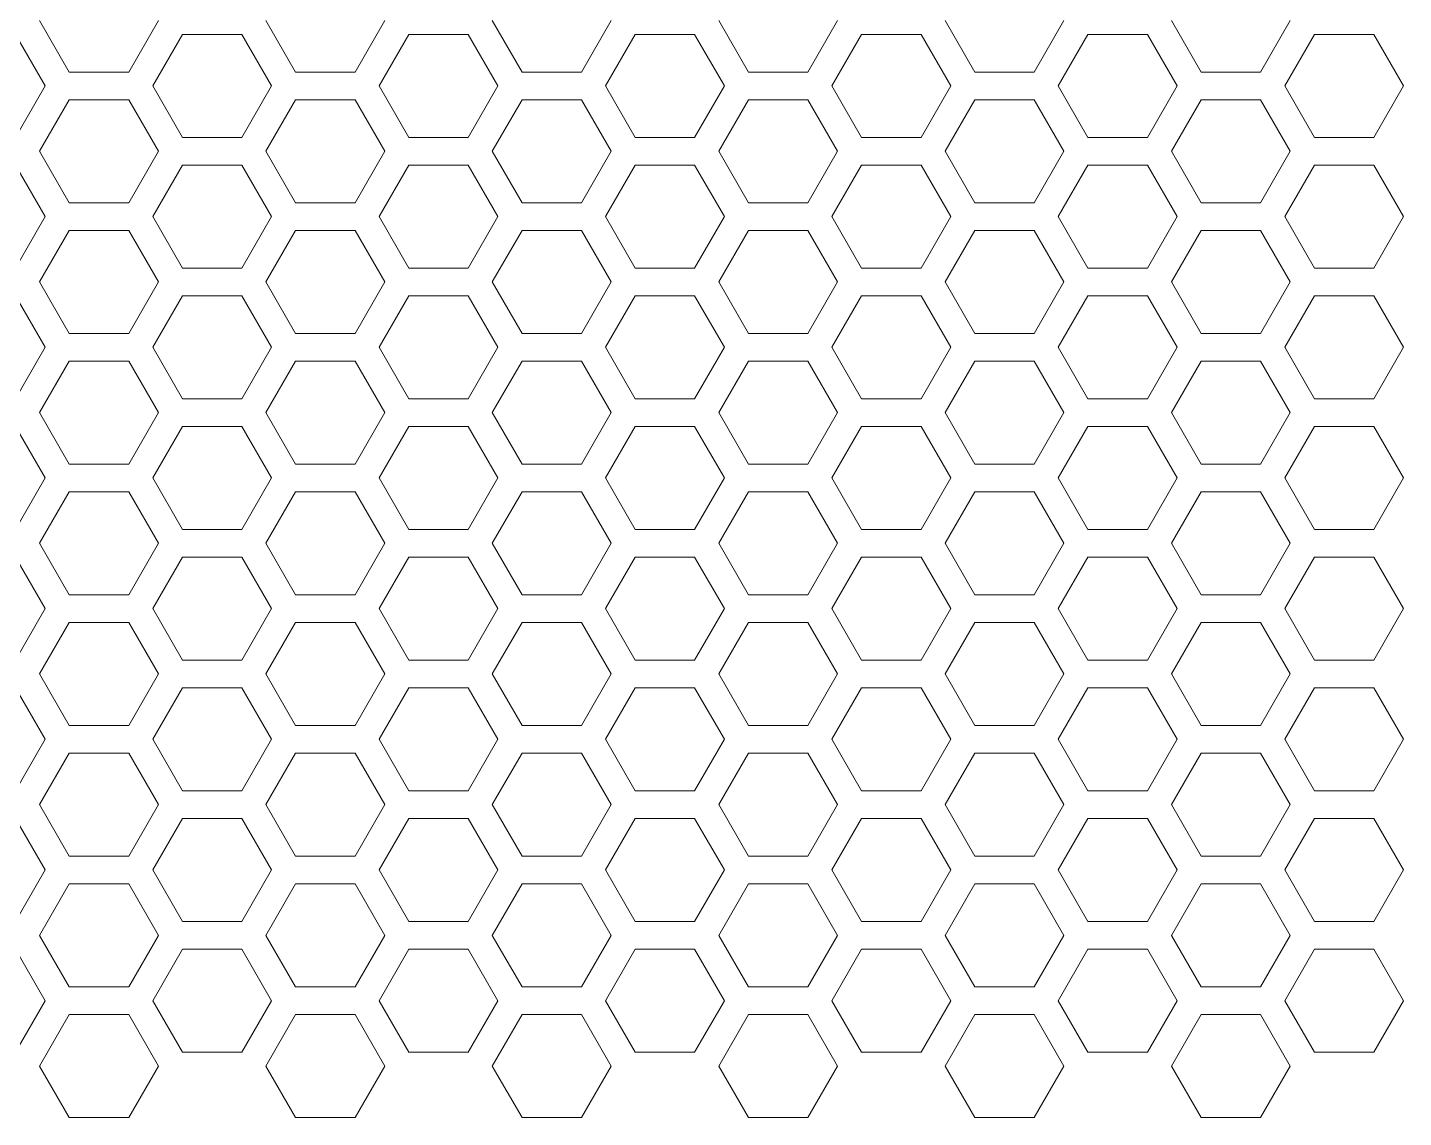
# Model space of a CAD drawing. Header units: millimetres. Extents: x 0 to 140, y -17 to 195.
# Drawn here: x 23.78 to 30.09, y 16.99 to 21.98 of the extents above; entities that cross this region are included whole.
import ezdxf

# ---------------------------------------------------------------- set-up
doc = ezdxf.new("R2010")
doc.units = ezdxf.units.MM
doc.layers.add('4203-42785_1_0', color=7, linetype='Continuous')

# ---------------------------------------------------------------- blocks, each defined once
blk = doc.blocks.new('a')
at = {"layer": '4203-42785_1_0', "color": 0, "linetype": 'ByBlock', "lineweight": 9}
for p, q in [((1511.6991, 361.3171), (1511.8058, 361.1322)), ((1512.0192, 361.1322), (1512.1259, 361.3171)), ((1512.5124, 361.3171), (1512.6191, 361.1322)), ((1512.8325, 361.1322), (1512.9393, 361.3171)), ((1513.3256, 361.3171), (1513.4323, 361.1322)), ((1513.6457, 361.1322), (1513.7524, 361.3171)), ((1514.1389, 361.3171), (1514.2456, 361.1322)), ((1514.459, 361.1322), (1514.5657, 361.3171)), ((1514.9521, 361.3171), (1515.0588, 361.1322)), ((1515.2723, 361.1322), (1515.379, 361.3171)), ((1515.7654, 361.3171), (1515.8721, 361.1322)), ((1516.0855, 361.1322), (1516.1923, 361.3171)), ((1511.7193, 361.0823), (1511.6126, 361.2672)), ((1512.2124, 361.2672), (1512.1057, 361.0823)), ((1512.4259, 361.2672), (1512.2124, 361.2672)), ((1512.5326, 361.0823), (1512.4259, 361.2672)), ((1513.0257, 361.2672), (1512.919, 361.0823)), ((1513.2391, 361.2672), (1513.0257, 361.2672)), ((1513.3458, 361.0823), (1513.2391, 361.2672)), ((1513.8389, 361.2672), (1513.7322, 361.0823)), ((1514.0523, 361.2672), (1513.8389, 361.2672)), ((1514.1591, 361.0823), (1514.0523, 361.2672)), ((1514.6522, 361.2672), (1514.5455, 361.0823)), ((1514.8656, 361.2672), (1514.6522, 361.2672)), ((1514.9724, 361.0823), (1514.8656, 361.2672)), ((1515.4655, 361.2672), (1515.3587, 361.0823)), ((1515.6789, 361.2672), (1515.4655, 361.2672)), ((1515.7856, 361.0823), (1515.6789, 361.2672)), ((1516.2788, 361.2672), (1516.1721, 361.0823)), ((1516.4922, 361.2672), (1516.2788, 361.2672)), ((1516.5989, 361.0823), (1516.4922, 361.2672)), ((1511.8058, 361.1322), (1512.0192, 361.1322)), ((1512.6191, 361.1322), (1512.8325, 361.1322)), ((1513.4323, 361.1322), (1513.6457, 361.1322)), ((1514.2456, 361.1322), (1514.459, 361.1322)), ((1515.0588, 361.1322), (1515.2723, 361.1322)), ((1515.8721, 361.1322), (1516.0855, 361.1322)), ((1511.6126, 360.8975), (1511.7193, 361.0823)), ((1512.1057, 361.0823), (1512.2124, 360.8975)), ((1512.4259, 360.8975), (1512.5326, 361.0823)), ((1512.919, 361.0823), (1513.0257, 360.8975)), ((1513.2391, 360.8975), (1513.3458, 361.0823)), ((1513.7322, 361.0823), (1513.8389, 360.8975)), ((1514.0523, 360.8975), (1514.1591, 361.0823)), ((1514.5455, 361.0823), (1514.6522, 360.8975)), ((1514.8656, 360.8975), (1514.9724, 361.0823)), ((1515.3587, 361.0823), (1515.4655, 360.8975)), ((1515.6789, 360.8975), (1515.7856, 361.0823)), ((1516.1721, 361.0823), (1516.2788, 360.8975)), ((1516.4922, 360.8975), (1516.5989, 361.0823)), ((1511.8058, 361.0324), (1511.6991, 360.8475)), ((1512.0192, 361.0324), (1511.8058, 361.0324)), ((1512.1259, 360.8475), (1512.0192, 361.0324)), ((1512.6191, 361.0324), (1512.5124, 360.8475)), ((1512.8325, 361.0324), (1512.6191, 361.0324)), ((1512.9393, 360.8475), (1512.8325, 361.0324)), ((1513.4323, 361.0324), (1513.3256, 360.8475)), ((1513.6457, 361.0324), (1513.4323, 361.0324)), ((1513.7524, 360.8475), (1513.6457, 361.0324)), ((1514.2456, 361.0324), (1514.1389, 360.8475)), ((1514.459, 361.0324), (1514.2456, 361.0324)), ((1514.5657, 360.8475), (1514.459, 361.0324)), ((1515.0588, 361.0324), (1514.9521, 360.8475)), ((1515.2723, 361.0324), (1515.0588, 361.0324)), ((1515.379, 360.8475), (1515.2723, 361.0324)), ((1515.8721, 361.0324), (1515.7654, 360.8475)), ((1516.0855, 361.0324), (1515.8721, 361.0324)), ((1516.1923, 360.8475), (1516.0855, 361.0324)), ((1512.2124, 360.8975), (1512.4259, 360.8975)), ((1513.0257, 360.8975), (1513.2391, 360.8975)), ((1513.8389, 360.8975), (1514.0523, 360.8975)), ((1514.6522, 360.8975), (1514.8656, 360.8975)), ((1515.4655, 360.8975), (1515.6789, 360.8975)), ((1516.2788, 360.8975), (1516.4922, 360.8975)), ((1511.6991, 360.8475), (1511.8058, 360.6627)), ((1512.0192, 360.6627), (1512.1259, 360.8475)), ((1512.5124, 360.8475), (1512.6191, 360.6627)), ((1512.8325, 360.6627), (1512.9393, 360.8475)), ((1513.3256, 360.8475), (1513.4323, 360.6627)), ((1513.6457, 360.6627), (1513.7524, 360.8475)), ((1514.1389, 360.8475), (1514.2456, 360.6627)), ((1514.459, 360.6627), (1514.5657, 360.8475)), ((1514.9521, 360.8475), (1515.0588, 360.6627)), ((1515.2723, 360.6627), (1515.379, 360.8475)), ((1515.7654, 360.8475), (1515.8721, 360.6627)), ((1516.0855, 360.6627), (1516.1923, 360.8475)), ((1511.7193, 360.6128), (1511.6126, 360.7976)), ((1512.2124, 360.7976), (1512.1057, 360.6128)), ((1512.4259, 360.7976), (1512.2124, 360.7976)), ((1512.5326, 360.6128), (1512.4259, 360.7976)), ((1513.0257, 360.7976), (1512.919, 360.6128)), ((1513.2391, 360.7976), (1513.0257, 360.7976)), ((1513.3458, 360.6128), (1513.2391, 360.7976)), ((1513.8389, 360.7976), (1513.7322, 360.6128)), ((1514.0523, 360.7976), (1513.8389, 360.7976)), ((1514.1591, 360.6128), (1514.0523, 360.7976)), ((1514.6522, 360.7976), (1514.5455, 360.6128)), ((1514.8656, 360.7976), (1514.6522, 360.7976)), ((1514.9724, 360.6128), (1514.8656, 360.7976)), ((1515.4655, 360.7976), (1515.3587, 360.6128)), ((1515.6789, 360.7976), (1515.4655, 360.7976)), ((1515.7856, 360.6128), (1515.6789, 360.7976)), ((1516.2788, 360.7976), (1516.1721, 360.6128)), ((1516.4922, 360.7976), (1516.2788, 360.7976)), ((1516.5989, 360.6128), (1516.4922, 360.7976)), ((1511.8058, 360.6627), (1512.0192, 360.6627)), ((1512.6191, 360.6627), (1512.8325, 360.6627)), ((1513.4323, 360.6627), (1513.6457, 360.6627)), ((1514.2456, 360.6627), (1514.459, 360.6627)), ((1515.0588, 360.6627), (1515.2723, 360.6627)), ((1515.8721, 360.6627), (1516.0855, 360.6627)), ((1511.6126, 360.4279), (1511.7193, 360.6128)), ((1512.1057, 360.6128), (1512.2124, 360.4279)), ((1512.4259, 360.4279), (1512.5326, 360.6128)), ((1512.919, 360.6128), (1513.0257, 360.4279)), ((1513.2391, 360.4279), (1513.3458, 360.6128)), ((1513.7322, 360.6128), (1513.8389, 360.4279)), ((1514.0523, 360.4279), (1514.1591, 360.6128)), ((1514.5455, 360.6128), (1514.6522, 360.4279)), ((1514.8656, 360.4279), (1514.9724, 360.6128)), ((1515.3587, 360.6128), (1515.4655, 360.4279)), ((1515.6789, 360.4279), (1515.7856, 360.6128)), ((1516.1721, 360.6128), (1516.2788, 360.4279)), ((1516.4922, 360.4279), (1516.5989, 360.6128)), ((1511.8058, 360.5629), (1511.6991, 360.378)), ((1512.0192, 360.5629), (1511.8058, 360.5629)), ((1512.1259, 360.378), (1512.0192, 360.5629)), ((1512.6191, 360.5629), (1512.5124, 360.378)), ((1512.8325, 360.5629), (1512.6191, 360.5629)), ((1512.9393, 360.378), (1512.8325, 360.5629)), ((1513.4323, 360.5629), (1513.3256, 360.378)), ((1513.6457, 360.5629), (1513.4323, 360.5629)), ((1513.7524, 360.378), (1513.6457, 360.5629)), ((1514.2456, 360.5629), (1514.1389, 360.378)), ((1514.459, 360.5629), (1514.2456, 360.5629)), ((1514.5657, 360.378), (1514.459, 360.5629)), ((1515.0588, 360.5629), (1514.9521, 360.378)), ((1515.2723, 360.5629), (1515.0588, 360.5629)), ((1515.379, 360.378), (1515.2723, 360.5629)), ((1515.8721, 360.5629), (1515.7654, 360.378)), ((1516.0855, 360.5629), (1515.8721, 360.5629)), ((1516.1923, 360.378), (1516.0855, 360.5629)), ((1512.2124, 360.4279), (1512.4259, 360.4279)), ((1513.0257, 360.4279), (1513.2391, 360.4279)), ((1513.8389, 360.4279), (1514.0523, 360.4279)), ((1514.6522, 360.4279), (1514.8656, 360.4279)), ((1515.4655, 360.4279), (1515.6789, 360.4279)), ((1516.2788, 360.4279), (1516.4922, 360.4279)), ((1511.6991, 360.378), (1511.8058, 360.1931)), ((1512.0192, 360.1931), (1512.1259, 360.378)), ((1512.5124, 360.378), (1512.6191, 360.1931)), ((1512.8325, 360.1931), (1512.9393, 360.378)), ((1513.3256, 360.378), (1513.4323, 360.1931)), ((1513.6457, 360.1931), (1513.7524, 360.378)), ((1514.1389, 360.378), (1514.2456, 360.1931)), ((1514.459, 360.1931), (1514.5657, 360.378)), ((1514.9521, 360.378), (1515.0588, 360.1931)), ((1515.2723, 360.1931), (1515.379, 360.378)), ((1515.7654, 360.378), (1515.8721, 360.1931)), ((1516.0855, 360.1931), (1516.1923, 360.378)), ((1511.7193, 360.1432), (1511.6126, 360.3281)), ((1512.2124, 360.3281), (1512.1057, 360.1432)), ((1512.4259, 360.3281), (1512.2124, 360.3281)), ((1512.5326, 360.1432), (1512.4259, 360.3281)), ((1513.0257, 360.3281), (1512.919, 360.1432)), ((1513.2391, 360.3281), (1513.0257, 360.3281)), ((1513.3458, 360.1432), (1513.2391, 360.3281)), ((1513.8389, 360.3281), (1513.7322, 360.1432)), ((1514.0523, 360.3281), (1513.8389, 360.3281)), ((1514.1591, 360.1432), (1514.0523, 360.3281)), ((1514.6522, 360.3281), (1514.5455, 360.1432)), ((1514.8656, 360.3281), (1514.6522, 360.3281)), ((1514.9724, 360.1432), (1514.8656, 360.3281)), ((1515.4655, 360.3281), (1515.3587, 360.1432)), ((1515.6789, 360.3281), (1515.4655, 360.3281)), ((1515.7856, 360.1432), (1515.6789, 360.3281)), ((1516.2788, 360.3281), (1516.1721, 360.1432)), ((1516.4922, 360.3281), (1516.2788, 360.3281)), ((1516.5989, 360.1432), (1516.4922, 360.3281)), ((1511.8058, 360.1931), (1512.0192, 360.1931)), ((1512.6191, 360.1931), (1512.8325, 360.1931)), ((1513.4323, 360.1931), (1513.6457, 360.1931)), ((1514.2456, 360.1931), (1514.459, 360.1931)), ((1515.0588, 360.1931), (1515.2723, 360.1931)), ((1515.8721, 360.1931), (1516.0855, 360.1931)), ((1511.6126, 359.9584), (1511.7193, 360.1432)), ((1512.1057, 360.1432), (1512.2124, 359.9584)), ((1512.4259, 359.9584), (1512.5326, 360.1432)), ((1512.919, 360.1432), (1513.0257, 359.9584)), ((1513.2391, 359.9584), (1513.3458, 360.1432)), ((1513.7322, 360.1432), (1513.8389, 359.9584)), ((1514.0523, 359.9584), (1514.1591, 360.1432)), ((1514.5455, 360.1432), (1514.6522, 359.9584)), ((1514.8656, 359.9584), (1514.9724, 360.1432)), ((1515.3587, 360.1432), (1515.4655, 359.9584)), ((1515.6789, 359.9584), (1515.7856, 360.1432)), ((1516.1721, 360.1432), (1516.2788, 359.9584)), ((1516.4922, 359.9584), (1516.5989, 360.1432)), ((1511.8058, 360.0933), (1511.6991, 359.9085)), ((1512.0192, 360.0933), (1511.8058, 360.0933)), ((1512.1259, 359.9085), (1512.0192, 360.0933)), ((1512.6191, 360.0933), (1512.5124, 359.9085)), ((1512.8325, 360.0933), (1512.6191, 360.0933)), ((1512.9393, 359.9085), (1512.8325, 360.0933)), ((1513.4323, 360.0933), (1513.3256, 359.9085)), ((1513.6457, 360.0933), (1513.4323, 360.0933)), ((1513.7524, 359.9085), (1513.6457, 360.0933)), ((1514.2456, 360.0933), (1514.1389, 359.9085)), ((1514.459, 360.0933), (1514.2456, 360.0933)), ((1514.5657, 359.9085), (1514.459, 360.0933)), ((1515.0588, 360.0933), (1514.9521, 359.9085)), ((1515.2723, 360.0933), (1515.0588, 360.0933)), ((1515.379, 359.9085), (1515.2723, 360.0933)), ((1515.8721, 360.0933), (1515.7654, 359.9085)), ((1516.0855, 360.0933), (1515.8721, 360.0933)), ((1516.1923, 359.9085), (1516.0855, 360.0933)), ((1512.2124, 359.9584), (1512.4259, 359.9584)), ((1513.0257, 359.9584), (1513.2391, 359.9584)), ((1513.8389, 359.9584), (1514.0523, 359.9584)), ((1514.6522, 359.9584), (1514.8656, 359.9584)), ((1515.4655, 359.9584), (1515.6789, 359.9584)), ((1516.2788, 359.9584), (1516.4922, 359.9584)), ((1511.6991, 359.9085), (1511.8058, 359.7236)), ((1512.0192, 359.7236), (1512.1259, 359.9085)), ((1512.5124, 359.9085), (1512.6191, 359.7236)), ((1512.8325, 359.7236), (1512.9393, 359.9085)), ((1513.3256, 359.9085), (1513.4323, 359.7236)), ((1513.6457, 359.7236), (1513.7524, 359.9085)), ((1514.1389, 359.9085), (1514.2456, 359.7236)), ((1514.459, 359.7236), (1514.5657, 359.9085)), ((1514.9521, 359.9085), (1515.0588, 359.7236)), ((1515.2723, 359.7236), (1515.379, 359.9085)), ((1515.7654, 359.9085), (1515.8721, 359.7236)), ((1516.0855, 359.7236), (1516.1923, 359.9085)), ((1511.7193, 359.6737), (1511.6126, 359.8585)), ((1512.2124, 359.8585), (1512.1057, 359.6737)), ((1512.4259, 359.8585), (1512.2124, 359.8585)), ((1512.5326, 359.6737), (1512.4259, 359.8585)), ((1513.0257, 359.8585), (1512.919, 359.6737)), ((1513.2391, 359.8585), (1513.0257, 359.8585)), ((1513.3458, 359.6737), (1513.2391, 359.8585)), ((1513.8389, 359.8585), (1513.7322, 359.6737)), ((1514.0523, 359.8585), (1513.8389, 359.8585)), ((1514.1591, 359.6737), (1514.0523, 359.8585)), ((1514.6522, 359.8585), (1514.5455, 359.6737)), ((1514.8656, 359.8585), (1514.6522, 359.8585)), ((1514.9724, 359.6737), (1514.8656, 359.8585)), ((1515.4655, 359.8585), (1515.3587, 359.6737)), ((1515.6789, 359.8585), (1515.4655, 359.8585)), ((1515.7856, 359.6737), (1515.6789, 359.8585)), ((1516.2788, 359.8585), (1516.1721, 359.6737)), ((1516.4922, 359.8585), (1516.2788, 359.8585)), ((1516.5989, 359.6737), (1516.4922, 359.8585)), ((1511.8058, 359.7236), (1512.0192, 359.7236)), ((1512.6191, 359.7236), (1512.8325, 359.7236)), ((1513.4323, 359.7236), (1513.6457, 359.7236)), ((1514.2456, 359.7236), (1514.459, 359.7236)), ((1515.0588, 359.7236), (1515.2723, 359.7236)), ((1515.8721, 359.7236), (1516.0855, 359.7236)), ((1511.6126, 359.4888), (1511.7193, 359.6737)), ((1512.1057, 359.6737), (1512.2124, 359.4888)), ((1512.4259, 359.4888), (1512.5326, 359.6737)), ((1512.919, 359.6737), (1513.0257, 359.4888)), ((1513.2391, 359.4888), (1513.3458, 359.6737)), ((1513.7322, 359.6737), (1513.8389, 359.4888)), ((1514.0523, 359.4888), (1514.1591, 359.6737)), ((1514.5455, 359.6737), (1514.6522, 359.4888)), ((1514.8656, 359.4888), (1514.9724, 359.6737)), ((1515.3587, 359.6737), (1515.4655, 359.4888)), ((1515.6789, 359.4888), (1515.7856, 359.6737)), ((1516.1721, 359.6737), (1516.2788, 359.4888)), ((1516.4922, 359.4888), (1516.5989, 359.6737)), ((1511.8058, 359.6238), (1511.6991, 359.4389)), ((1512.0192, 359.6238), (1511.8058, 359.6238)), ((1512.1259, 359.4389), (1512.0192, 359.6238)), ((1512.6191, 359.6238), (1512.5124, 359.4389)), ((1512.8325, 359.6238), (1512.6191, 359.6238)), ((1512.9393, 359.4389), (1512.8325, 359.6238)), ((1513.4323, 359.6238), (1513.3256, 359.4389)), ((1513.6457, 359.6238), (1513.4323, 359.6238)), ((1513.7524, 359.4389), (1513.6457, 359.6238)), ((1514.2456, 359.6238), (1514.1389, 359.4389)), ((1514.459, 359.6238), (1514.2456, 359.6238)), ((1514.5657, 359.4389), (1514.459, 359.6238)), ((1515.0588, 359.6238), (1514.9521, 359.4389)), ((1515.2723, 359.6238), (1515.0588, 359.6238)), ((1515.379, 359.4389), (1515.2723, 359.6238)), ((1515.8721, 359.6238), (1515.7654, 359.4389)), ((1516.0855, 359.6238), (1515.8721, 359.6238)), ((1516.1923, 359.4389), (1516.0855, 359.6238)), ((1512.2124, 359.4888), (1512.4259, 359.4888)), ((1513.0257, 359.4888), (1513.2391, 359.4888)), ((1513.8389, 359.4888), (1514.0523, 359.4888)), ((1514.6522, 359.4888), (1514.8656, 359.4888)), ((1515.4655, 359.4888), (1515.6789, 359.4888)), ((1516.2788, 359.4888), (1516.4922, 359.4888)), ((1511.6991, 359.4389), (1511.8058, 359.254)), ((1512.0192, 359.254), (1512.1259, 359.4389)), ((1512.5124, 359.4389), (1512.6191, 359.254)), ((1512.8325, 359.254), (1512.9393, 359.4389)), ((1513.3256, 359.4389), (1513.4323, 359.254)), ((1513.6457, 359.254), (1513.7524, 359.4389)), ((1514.1389, 359.4389), (1514.2456, 359.254)), ((1514.459, 359.254), (1514.5657, 359.4389)), ((1514.9521, 359.4389), (1515.0588, 359.254)), ((1515.2723, 359.254), (1515.379, 359.4389)), ((1515.7654, 359.4389), (1515.8721, 359.254)), ((1516.0855, 359.254), (1516.1923, 359.4389)), ((1511.7193, 359.2041), (1511.6126, 359.389)), ((1512.2124, 359.389), (1512.1057, 359.2041)), ((1512.4259, 359.389), (1512.2124, 359.389)), ((1512.5326, 359.2041), (1512.4259, 359.389)), ((1513.0257, 359.389), (1512.919, 359.2041)), ((1513.2391, 359.389), (1513.0257, 359.389)), ((1513.3458, 359.2041), (1513.2391, 359.389)), ((1513.8389, 359.389), (1513.7322, 359.2041)), ((1514.0523, 359.389), (1513.8389, 359.389)), ((1514.1591, 359.2041), (1514.0523, 359.389)), ((1514.6522, 359.389), (1514.5455, 359.2041)), ((1514.8656, 359.389), (1514.6522, 359.389)), ((1514.9724, 359.2041), (1514.8656, 359.389)), ((1515.4655, 359.389), (1515.3587, 359.2041)), ((1515.6789, 359.389), (1515.4655, 359.389)), ((1515.7856, 359.2041), (1515.6789, 359.389)), ((1516.2788, 359.389), (1516.1721, 359.2041)), ((1516.4922, 359.389), (1516.2788, 359.389)), ((1516.5989, 359.2041), (1516.4922, 359.389)), ((1511.8058, 359.254), (1512.0192, 359.254)), ((1512.6191, 359.254), (1512.8325, 359.254)), ((1513.4323, 359.254), (1513.6457, 359.254)), ((1514.2456, 359.254), (1514.459, 359.254)), ((1515.0588, 359.254), (1515.2723, 359.254)), ((1515.8721, 359.254), (1516.0855, 359.254)), ((1511.6126, 359.0193), (1511.7193, 359.2041)), ((1512.1057, 359.2041), (1512.2124, 359.0193)), ((1512.4259, 359.0193), (1512.5326, 359.2041)), ((1512.919, 359.2041), (1513.0257, 359.0193)), ((1513.2391, 359.0193), (1513.3458, 359.2041)), ((1513.7322, 359.2041), (1513.8389, 359.0193)), ((1514.0523, 359.0193), (1514.1591, 359.2041)), ((1514.5455, 359.2041), (1514.6522, 359.0193)), ((1514.8656, 359.0193), (1514.9724, 359.2041)), ((1515.3587, 359.2041), (1515.4655, 359.0193)), ((1515.6789, 359.0193), (1515.7856, 359.2041)), ((1516.1721, 359.2041), (1516.2788, 359.0193)), ((1516.4922, 359.0193), (1516.5989, 359.2041)), ((1511.8058, 359.1542), (1511.6991, 358.9694)), ((1512.0192, 359.1542), (1511.8058, 359.1542)), ((1512.1259, 358.9694), (1512.0192, 359.1542)), ((1512.6191, 359.1542), (1512.5124, 358.9694)), ((1512.8325, 359.1542), (1512.6191, 359.1542)), ((1512.9393, 358.9694), (1512.8325, 359.1542)), ((1513.4323, 359.1542), (1513.3256, 358.9694)), ((1513.6457, 359.1542), (1513.4323, 359.1542)), ((1513.7524, 358.9694), (1513.6457, 359.1542)), ((1514.2456, 359.1542), (1514.1389, 358.9694)), ((1514.459, 359.1542), (1514.2456, 359.1542)), ((1514.5657, 358.9694), (1514.459, 359.1542)), ((1515.0588, 359.1542), (1514.9521, 358.9694)), ((1515.2723, 359.1542), (1515.0588, 359.1542)), ((1515.379, 358.9694), (1515.2723, 359.1542)), ((1515.8721, 359.1542), (1515.7654, 358.9694)), ((1516.0855, 359.1542), (1515.8721, 359.1542)), ((1516.1923, 358.9694), (1516.0855, 359.1542)), ((1512.2124, 359.0193), (1512.4259, 359.0193)), ((1513.0257, 359.0193), (1513.2391, 359.0193)), ((1513.8389, 359.0193), (1514.0523, 359.0193)), ((1514.6522, 359.0193), (1514.8656, 359.0193)), ((1515.4655, 359.0193), (1515.6789, 359.0193)), ((1516.2788, 359.0193), (1516.4922, 359.0193)), ((1511.6991, 358.9694), (1511.8058, 358.7845)), ((1512.0192, 358.7845), (1512.1259, 358.9694)), ((1512.5124, 358.9694), (1512.6191, 358.7845)), ((1512.8325, 358.7845), (1512.9393, 358.9694)), ((1513.3256, 358.9694), (1513.4323, 358.7845)), ((1513.6457, 358.7845), (1513.7524, 358.9694)), ((1514.1389, 358.9694), (1514.2456, 358.7845)), ((1514.459, 358.7845), (1514.5657, 358.9694)), ((1514.9521, 358.9694), (1515.0588, 358.7845)), ((1515.2723, 358.7845), (1515.379, 358.9694)), ((1515.7654, 358.9694), (1515.8721, 358.7845)), ((1516.0855, 358.7845), (1516.1923, 358.9694)), ((1511.7193, 358.7346), (1511.6126, 358.9195)), ((1512.2124, 358.9195), (1512.1057, 358.7346)), ((1512.4259, 358.9195), (1512.2124, 358.9195)), ((1512.5326, 358.7346), (1512.4259, 358.9195)), ((1513.0257, 358.9195), (1512.919, 358.7346)), ((1513.2391, 358.9195), (1513.0257, 358.9195)), ((1513.3458, 358.7346), (1513.2391, 358.9195)), ((1513.8389, 358.9195), (1513.7322, 358.7346)), ((1514.0523, 358.9195), (1513.8389, 358.9195)), ((1514.1591, 358.7346), (1514.0523, 358.9195)), ((1514.6522, 358.9195), (1514.5455, 358.7346)), ((1514.8656, 358.9195), (1514.6522, 358.9195)), ((1514.9724, 358.7346), (1514.8656, 358.9195)), ((1515.4655, 358.9195), (1515.3587, 358.7346)), ((1515.6789, 358.9195), (1515.4655, 358.9195)), ((1515.7856, 358.7346), (1515.6789, 358.9195)), ((1516.2788, 358.9195), (1516.1721, 358.7346)), ((1516.4922, 358.9195), (1516.2788, 358.9195)), ((1516.5989, 358.7346), (1516.4922, 358.9195)), ((1511.8058, 358.7845), (1512.0192, 358.7845)), ((1512.6191, 358.7845), (1512.8325, 358.7845)), ((1513.4323, 358.7845), (1513.6457, 358.7845)), ((1514.2456, 358.7845), (1514.459, 358.7845)), ((1515.0588, 358.7845), (1515.2723, 358.7845)), ((1515.8721, 358.7845), (1516.0855, 358.7845)), ((1511.6126, 358.5497), (1511.7193, 358.7346)), ((1512.1057, 358.7346), (1512.2124, 358.5497)), ((1512.4259, 358.5497), (1512.5326, 358.7346)), ((1512.919, 358.7346), (1513.0257, 358.5497)), ((1513.2391, 358.5497), (1513.3458, 358.7346)), ((1513.7322, 358.7346), (1513.8389, 358.5497)), ((1514.0523, 358.5497), (1514.1591, 358.7346)), ((1514.5455, 358.7346), (1514.6522, 358.5497)), ((1514.8656, 358.5497), (1514.9724, 358.7346)), ((1515.3587, 358.7346), (1515.4655, 358.5497)), ((1515.6789, 358.5497), (1515.7856, 358.7346)), ((1516.1721, 358.7346), (1516.2788, 358.5497)), ((1516.4922, 358.5497), (1516.5989, 358.7346)), ((1511.8058, 358.6847), (1511.6991, 358.4998)), ((1512.0192, 358.6847), (1511.8058, 358.6847)), ((1512.1259, 358.4998), (1512.0192, 358.6847)), ((1512.6191, 358.6847), (1512.5124, 358.4998)), ((1512.8325, 358.6847), (1512.6191, 358.6847)), ((1512.9393, 358.4998), (1512.8325, 358.6847)), ((1513.4323, 358.6847), (1513.3256, 358.4998)), ((1513.6457, 358.6847), (1513.4323, 358.6847)), ((1513.7524, 358.4998), (1513.6457, 358.6847)), ((1514.2456, 358.6847), (1514.1389, 358.4998)), ((1514.459, 358.6847), (1514.2456, 358.6847)), ((1514.5657, 358.4998), (1514.459, 358.6847)), ((1515.0588, 358.6847), (1514.9521, 358.4998)), ((1515.2723, 358.6847), (1515.0588, 358.6847)), ((1515.379, 358.4998), (1515.2723, 358.6847)), ((1515.8721, 358.6847), (1515.7654, 358.4998)), ((1516.0855, 358.6847), (1515.8721, 358.6847)), ((1516.1923, 358.4998), (1516.0855, 358.6847)), ((1512.2124, 358.5497), (1512.4259, 358.5497)), ((1513.0257, 358.5497), (1513.2391, 358.5497)), ((1513.8389, 358.5497), (1514.0523, 358.5497)), ((1514.6522, 358.5497), (1514.8656, 358.5497)), ((1515.4655, 358.5497), (1515.6789, 358.5497)), ((1516.2788, 358.5497), (1516.4922, 358.5497)), ((1511.6991, 358.4998), (1511.8058, 358.315)), ((1512.0192, 358.315), (1512.1259, 358.4998)), ((1512.5124, 358.4998), (1512.6191, 358.315)), ((1512.8325, 358.315), (1512.9393, 358.4998)), ((1513.3256, 358.4998), (1513.4323, 358.315)), ((1513.6457, 358.315), (1513.7524, 358.4998)), ((1514.1389, 358.4998), (1514.2456, 358.315)), ((1514.459, 358.315), (1514.5657, 358.4998)), ((1514.9521, 358.4998), (1515.0588, 358.315)), ((1515.2723, 358.315), (1515.379, 358.4998)), ((1515.7654, 358.4998), (1515.8721, 358.315)), ((1516.0855, 358.315), (1516.1923, 358.4998)), ((1511.7193, 358.2651), (1511.6126, 358.4499)), ((1512.2124, 358.4499), (1512.1057, 358.2651)), ((1512.4259, 358.4499), (1512.2124, 358.4499)), ((1512.5326, 358.2651), (1512.4259, 358.4499)), ((1513.0257, 358.4499), (1512.919, 358.2651)), ((1513.2391, 358.4499), (1513.0257, 358.4499)), ((1513.3458, 358.2651), (1513.2391, 358.4499)), ((1513.8389, 358.4499), (1513.7322, 358.2651)), ((1514.0523, 358.4499), (1513.8389, 358.4499)), ((1514.1591, 358.2651), (1514.0523, 358.4499)), ((1514.6522, 358.4499), (1514.5455, 358.2651)), ((1514.8656, 358.4499), (1514.6522, 358.4499)), ((1514.9724, 358.2651), (1514.8656, 358.4499)), ((1515.4655, 358.4499), (1515.3587, 358.2651)), ((1515.6789, 358.4499), (1515.4655, 358.4499)), ((1515.7856, 358.2651), (1515.6789, 358.4499)), ((1516.2788, 358.4499), (1516.1721, 358.2651)), ((1516.4922, 358.4499), (1516.2788, 358.4499)), ((1516.5989, 358.2651), (1516.4922, 358.4499)), ((1511.8058, 358.315), (1512.0192, 358.315)), ((1512.6191, 358.315), (1512.8325, 358.315)), ((1513.4323, 358.315), (1513.6457, 358.315)), ((1514.2456, 358.315), (1514.459, 358.315)), ((1515.0588, 358.315), (1515.2723, 358.315)), ((1515.8721, 358.315), (1516.0855, 358.315)), ((1511.6126, 358.0802), (1511.7193, 358.2651)), ((1512.1057, 358.2651), (1512.2124, 358.0802)), ((1512.4259, 358.0802), (1512.5326, 358.2651)), ((1512.919, 358.2651), (1513.0257, 358.0802)), ((1513.2391, 358.0802), (1513.3458, 358.2651)), ((1513.7322, 358.2651), (1513.8389, 358.0802)), ((1514.0523, 358.0802), (1514.1591, 358.2651)), ((1514.5455, 358.2651), (1514.6522, 358.0802)), ((1514.8656, 358.0802), (1514.9724, 358.2651)), ((1515.3587, 358.2651), (1515.4655, 358.0802)), ((1515.6789, 358.0802), (1515.7856, 358.2651)), ((1516.1721, 358.2651), (1516.2788, 358.0802)), ((1516.4922, 358.0802), (1516.5989, 358.2651)), ((1511.8058, 358.2151), (1511.6991, 358.0303)), ((1512.0192, 358.2151), (1511.8058, 358.2151)), ((1512.1259, 358.0303), (1512.0192, 358.2151)), ((1512.6191, 358.2151), (1512.5124, 358.0303)), ((1512.8325, 358.2151), (1512.6191, 358.2151)), ((1512.9393, 358.0303), (1512.8325, 358.2151)), ((1513.4323, 358.2151), (1513.3256, 358.0303)), ((1513.6457, 358.2151), (1513.4323, 358.2151)), ((1513.7524, 358.0303), (1513.6457, 358.2151)), ((1514.2456, 358.2151), (1514.1389, 358.0303)), ((1514.459, 358.2151), (1514.2456, 358.2151)), ((1514.5657, 358.0303), (1514.459, 358.2151)), ((1515.0588, 358.2151), (1514.9521, 358.0303)), ((1515.2723, 358.2151), (1515.0588, 358.2151)), ((1515.379, 358.0303), (1515.2723, 358.2151)), ((1515.8721, 358.2151), (1515.7654, 358.0303)), ((1516.0855, 358.2151), (1515.8721, 358.2151)), ((1516.1923, 358.0303), (1516.0855, 358.2151)), ((1512.2124, 358.0802), (1512.4259, 358.0802)), ((1513.0257, 358.0802), (1513.2391, 358.0802)), ((1513.8389, 358.0802), (1514.0523, 358.0802)), ((1514.6522, 358.0802), (1514.8656, 358.0802)), ((1515.4655, 358.0802), (1515.6789, 358.0802)), ((1516.2788, 358.0802), (1516.4922, 358.0802)), ((1511.6991, 358.0303), (1511.8058, 357.8454)), ((1512.0192, 357.8454), (1512.1259, 358.0303)), ((1512.5124, 358.0303), (1512.6191, 357.8454)), ((1512.8325, 357.8454), (1512.9393, 358.0303)), ((1513.3256, 358.0303), (1513.4323, 357.8454)), ((1513.6457, 357.8454), (1513.7524, 358.0303)), ((1514.1389, 358.0303), (1514.2456, 357.8454)), ((1514.459, 357.8454), (1514.5657, 358.0303)), ((1514.9521, 358.0303), (1515.0588, 357.8454)), ((1515.2723, 357.8454), (1515.379, 358.0303)), ((1515.7654, 358.0303), (1515.8721, 357.8454)), ((1516.0855, 357.8454), (1516.1923, 358.0303)), ((1511.7193, 357.7955), (1511.6126, 357.9804)), ((1512.2124, 357.9804), (1512.1057, 357.7955)), ((1512.4259, 357.9804), (1512.2124, 357.9804)), ((1512.5326, 357.7955), (1512.4259, 357.9804)), ((1513.0257, 357.9804), (1512.919, 357.7955)), ((1513.2391, 357.9804), (1513.0257, 357.9804)), ((1513.3458, 357.7955), (1513.2391, 357.9804)), ((1513.8389, 357.9804), (1513.7322, 357.7955)), ((1514.0523, 357.9804), (1513.8389, 357.9804)), ((1514.1591, 357.7955), (1514.0523, 357.9804)), ((1514.6522, 357.9804), (1514.5455, 357.7955)), ((1514.8656, 357.9804), (1514.6522, 357.9804)), ((1514.9724, 357.7955), (1514.8656, 357.9804)), ((1515.4655, 357.9804), (1515.3587, 357.7955)), ((1515.6789, 357.9804), (1515.4655, 357.9804)), ((1515.7856, 357.7955), (1515.6789, 357.9804)), ((1516.2788, 357.9804), (1516.1721, 357.7955)), ((1516.4922, 357.9804), (1516.2788, 357.9804)), ((1516.5989, 357.7955), (1516.4922, 357.9804)), ((1511.8058, 357.8454), (1512.0192, 357.8454)), ((1512.6191, 357.8454), (1512.8325, 357.8454)), ((1513.4323, 357.8454), (1513.6457, 357.8454)), ((1514.2456, 357.8454), (1514.459, 357.8454)), ((1515.0588, 357.8454), (1515.2723, 357.8454)), ((1515.8721, 357.8454), (1516.0855, 357.8454)), ((1511.6126, 357.6106), (1511.7193, 357.7955)), ((1512.1057, 357.7955), (1512.2124, 357.6106)), ((1512.4259, 357.6106), (1512.5326, 357.7955)), ((1512.919, 357.7955), (1513.0257, 357.6106)), ((1513.2391, 357.6106), (1513.3458, 357.7955)), ((1513.7322, 357.7955), (1513.8389, 357.6106)), ((1514.0523, 357.6106), (1514.1591, 357.7955)), ((1514.5455, 357.7955), (1514.6522, 357.6106)), ((1514.8656, 357.6106), (1514.9724, 357.7955)), ((1515.3587, 357.7955), (1515.4655, 357.6106)), ((1515.6789, 357.6106), (1515.7856, 357.7955)), ((1516.1721, 357.7955), (1516.2788, 357.6106)), ((1516.4922, 357.6106), (1516.5989, 357.7955)), ((1511.8058, 357.7456), (1511.6991, 357.5607)), ((1512.0192, 357.7456), (1511.8058, 357.7456)), ((1512.1259, 357.5607), (1512.0192, 357.7456)), ((1512.6191, 357.7456), (1512.5124, 357.5607)), ((1512.8325, 357.7456), (1512.6191, 357.7456)), ((1512.9393, 357.5607), (1512.8325, 357.7456)), ((1513.4323, 357.7456), (1513.3256, 357.5607)), ((1513.6457, 357.7456), (1513.4323, 357.7456)), ((1513.7524, 357.5607), (1513.6457, 357.7456)), ((1514.2456, 357.7456), (1514.1389, 357.5607)), ((1514.459, 357.7456), (1514.2456, 357.7456)), ((1514.5657, 357.5607), (1514.459, 357.7456)), ((1515.0588, 357.7456), (1514.9521, 357.5607)), ((1515.2723, 357.7456), (1515.0588, 357.7456)), ((1515.379, 357.5607), (1515.2723, 357.7456)), ((1515.8721, 357.7456), (1515.7654, 357.5607)), ((1516.0855, 357.7456), (1515.8721, 357.7456)), ((1516.1923, 357.5607), (1516.0855, 357.7456)), ((1512.2124, 357.6106), (1512.4259, 357.6106)), ((1513.0257, 357.6106), (1513.2391, 357.6106)), ((1513.8389, 357.6106), (1514.0523, 357.6106)), ((1514.6522, 357.6106), (1514.8656, 357.6106)), ((1515.4655, 357.6106), (1515.6789, 357.6106)), ((1516.2788, 357.6106), (1516.4922, 357.6106)), ((1511.6991, 357.5607), (1511.8058, 357.3759)), ((1512.0192, 357.3759), (1512.1259, 357.5607)), ((1512.5124, 357.5607), (1512.6191, 357.3759)), ((1512.8325, 357.3759), (1512.9393, 357.5607)), ((1513.3256, 357.5607), (1513.4323, 357.3759)), ((1513.6457, 357.3759), (1513.7524, 357.5607)), ((1514.1389, 357.5607), (1514.2456, 357.3759)), ((1514.459, 357.3759), (1514.5657, 357.5607)), ((1514.9521, 357.5607), (1515.0588, 357.3759)), ((1515.2723, 357.3759), (1515.379, 357.5607)), ((1515.7654, 357.5607), (1515.8721, 357.3759)), ((1516.0855, 357.3759), (1516.1923, 357.5607)), ((1511.8058, 357.3759), (1512.0192, 357.3759)), ((1512.6191, 357.3759), (1512.8325, 357.3759)), ((1513.4323, 357.3759), (1513.6457, 357.3759)), ((1514.2456, 357.3759), (1514.459, 357.3759)), ((1515.0588, 357.3759), (1515.2723, 357.3759)), ((1515.8721, 357.3759), (1516.0855, 357.3759))]:
    blk.add_line(p, q, dxfattribs=at)

msp = doc.modelspace()

# ---------------------------------------------------------------- block references
at = {"lineweight": 15, "xscale": 1.275468447124703, "yscale": 1.275468447124703, "zscale": 1.275468447124703}
msp.add_blockref('a', (-1904.2843, -438.8363), dxfattribs=at)

doc.saveas('drawing.dxf')
